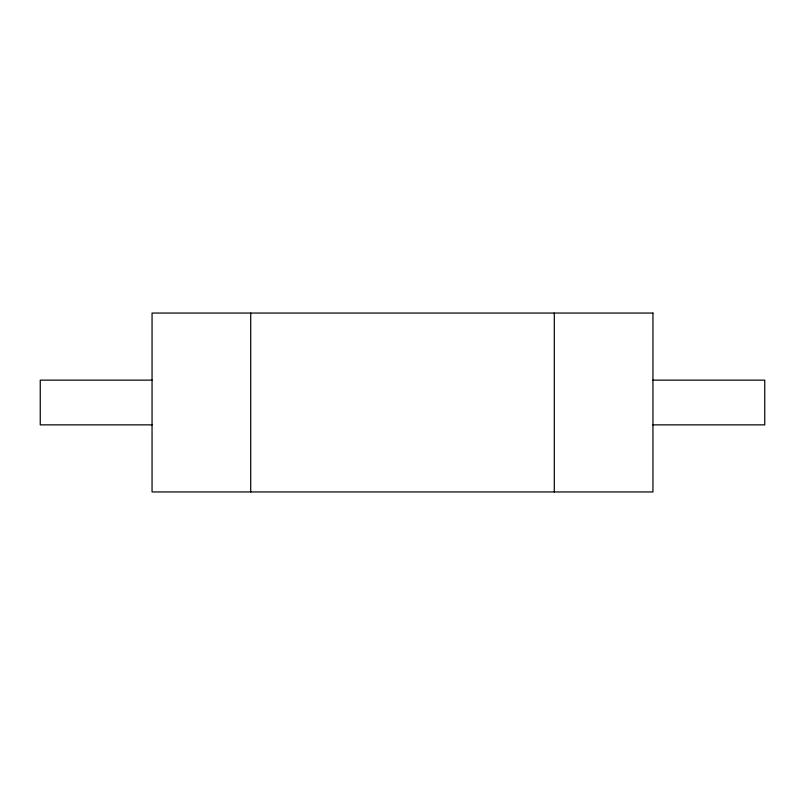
<?xml version="1.0" encoding="UTF-8"?>
<svg xmlns="http://www.w3.org/2000/svg" width="805" height="805" viewBox="0 0 805 805"><rect width="100%" height="100%" fill="white"/><g stroke="black" fill="none" stroke-linecap="round" stroke-linejoin="round"><path stroke-width="1.21" d="M152.054 380.141L40.25 380.141L40.25 424.859L152.054 424.859M652.946 380.141L764.75 380.141L764.75 424.859L652.946 424.859M554.293 313.054L554.293 491.946M250.707 313.054L250.707 491.946M652.946 313.054L152.054 313.054L152.054 491.946L652.946 491.946L652.946 313.054"/></g></svg>
